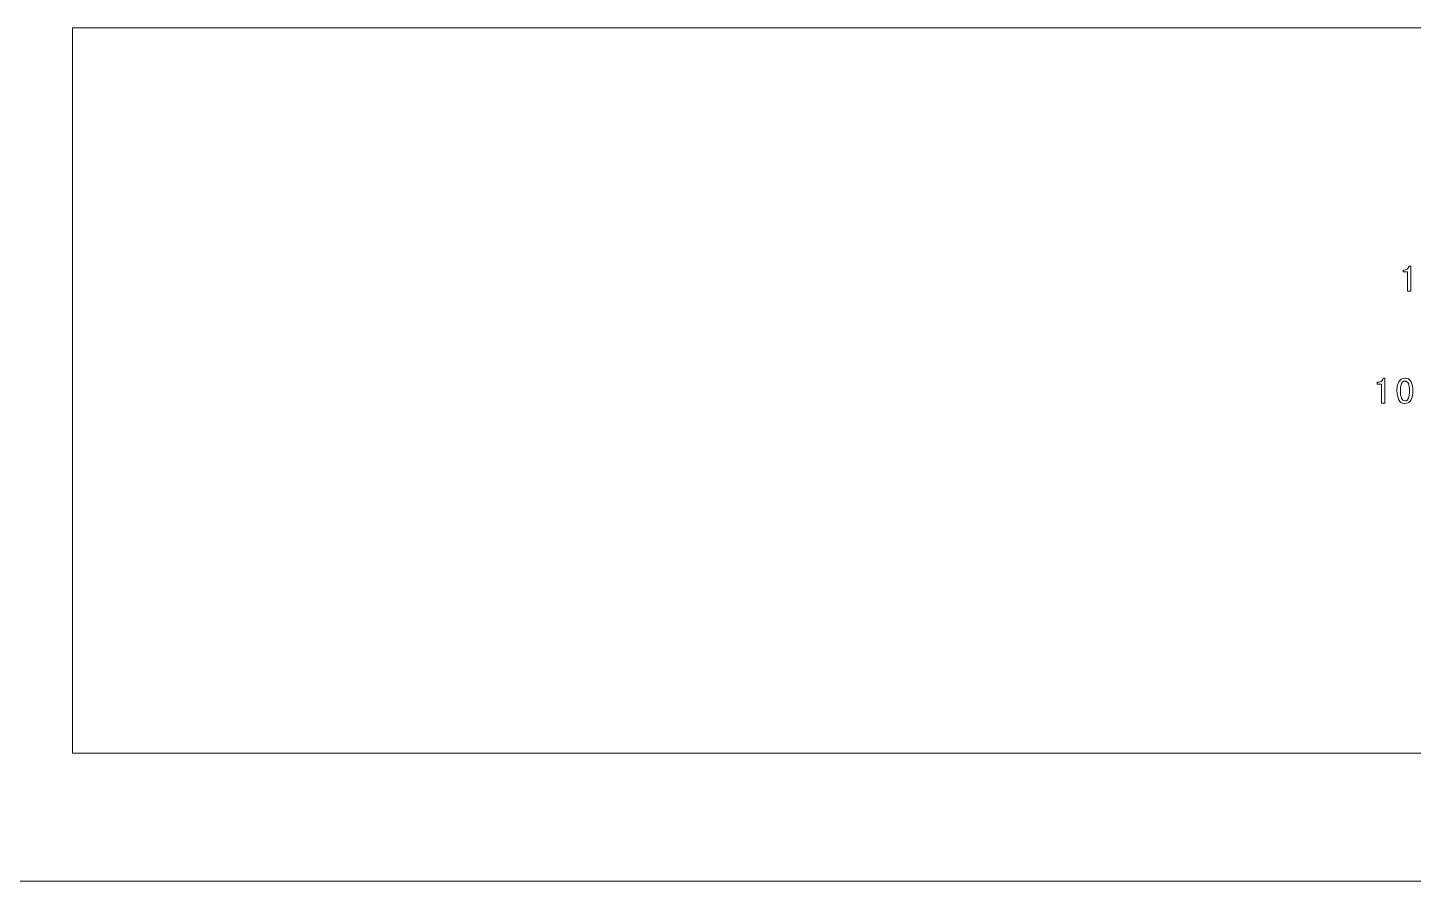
# Model space of a CAD drawing. Header units: millimetres. Extents: x 3104083 to 3173399, y -3165492 to -3044687.
# Drawn here: x 3122961.3 to 3123091.2, y -3134876 to -3134796 of the extents above; entities that cross this region are included whole.
import ezdxf

# ---------------------------------------------------------------- set-up
doc = ezdxf.new("R2010")
doc.units = ezdxf.units.MM
doc.header["$LTSCALE"] = 500
doc.header["$MEASUREMENT"] = 0
doc.layers.add('ZB_厨柜', color=7, linetype='CONTINUOUS')
doc.layers.add('电器', color=85, linetype='CONTINUOUS', lineweight=15)

# ---------------------------------------------------------------- blocks, each defined once
blk = doc.blocks.new('双灶具平面')
at = {"layer": '电器'}
for p, q in [((216860.64, -106326.37), (216400.64, -106326.37)), ((216400.64, -106326.37), (216400.64, -106394.37)), ((216860.64, -106394.37), (216400.64, -106394.37)), ((217004.64, -106406.37), (216256.64, -106406.37))]:
    blk.add_line(p, q, dxfattribs=at)
for points in [[(216525.39, -106349.1), (216525.56, -106349.1), (216525.68, -106349.06), (216525.77, -106349)], [(216525.39, -106349.26), (216525.39, -106349.26), (216525.39, -106349.1), (216525.39, -106349.1)], [(216525.8, -106349.26), (216525.8, -106349.26), (216525.39, -106349.26), (216525.39, -106349.26)], [(216525.77, -106349), (216525.86, -106348.94), (216525.92, -106348.84), (216525.95, -106348.72)], [(216525.8, -106351.06), (216525.8, -106351.06), (216525.8, -106349.26), (216525.8, -106349.26)], [(216525.95, -106348.72), (216525.95, -106348.72), (216526.11, -106348.72), (216526.11, -106348.72)], [(216526.11, -106348.72), (216526.11, -106348.72), (216526.11, -106351.06), (216526.11, -106351.06)], [(216526.11, -106351.06), (216526.11, -106351.06), (216525.8, -106351.06), (216525.8, -106351.06)], [(216522.97, -106359.6), (216523.13, -106359.6), (216523.26, -106359.57), (216523.35, -106359.51)], [(216522.97, -106359.76), (216522.97, -106359.76), (216522.97, -106359.6), (216522.97, -106359.6)], [(216523.37, -106359.76), (216523.37, -106359.76), (216522.97, -106359.76), (216522.97, -106359.76)], [(216523.35, -106359.51), (216523.44, -106359.44), (216523.49, -106359.35), (216523.52, -106359.22)], [(216523.37, -106361.56), (216523.37, -106361.56), (216523.37, -106359.76), (216523.37, -106359.76)], [(216523.52, -106359.22), (216523.52, -106359.22), (216523.68, -106359.22), (216523.68, -106359.22)], [(216523.68, -106359.22), (216523.68, -106359.22), (216523.68, -106361.56), (216523.68, -106361.56)], [(216525.99, -106360.4), (216525.99, -106360.11), (216525.96, -106359.88), (216525.89, -106359.72)], [(216526.14, -106359.57), (216526.26, -106359.8), (216526.32, -106360.07), (216526.32, -106360.4)], [(216525.89, -106361.08), (216525.96, -106360.92), (216525.99, -106360.69), (216525.99, -106360.4)], [(216526.32, -106360.4), (216526.32, -106360.72), (216526.26, -106361), (216526.14, -106361.24)], [(216523.68, -106361.56), (216523.68, -106361.56), (216523.37, -106361.56), (216523.37, -106361.56)]]:
    blk.add_open_spline(points, degree=3, dxfattribs=at)
for points, knots in [([(216525, -106361.24), (216524.88, -106361), (216524.82, -106360.72), (216524.82, -106360.4), (216524.82, -106360.4), (216524.82, -106360.07), (216524.88, -106359.8), (216525, -106359.57)], [0.375, 0.375, 0.375, 0.375, 0.5, 0.5, 0.5, 0.5625, 0.625, 0.625, 0.625, 0.625]), ([(216525, -106359.57), (216525.12, -106359.34), (216525.31, -106359.22), (216525.57, -106359.22), (216525.57, -106359.22), (216525.84, -106359.22), (216526.02, -106359.34), (216526.14, -106359.57)], [0.625, 0.625, 0.625, 0.625, 0.75, 0.75, 0.75, 0.8125, 0.875, 0.875, 0.875, 0.875]), ([(216525.25, -106359.72), (216525.18, -106359.88), (216525.14, -106360.11), (216525.14, -106360.4), (216525.14, -106360.4), (216525.14, -106360.69), (216525.18, -106360.92), (216525.25, -106361.08)], [0.375, 0.375, 0.375, 0.375, 0.5, 0.5, 0.5, 0.5625, 0.625, 0.625, 0.625, 0.625]), ([(216525.89, -106359.72), (216525.82, -106359.56), (216525.72, -106359.48), (216525.57, -106359.48), (216525.57, -106359.48), (216525.43, -106359.48), (216525.32, -106359.56), (216525.25, -106359.72)], [0.125, 0.125, 0.125, 0.125, 0.25, 0.25, 0.25, 0.3125, 0.375, 0.375, 0.375, 0.375]), ([(216525.25, -106361.08), (216525.32, -106361.25), (216525.43, -106361.33), (216525.57, -106361.33), (216525.57, -106361.33), (216525.72, -106361.33), (216525.82, -106361.25), (216525.89, -106361.08)], [0.625, 0.625, 0.625, 0.625, 0.75, 0.75, 0.75, 0.8125, 0.875, 0.875, 0.875, 0.875]), ([(216526.14, -106361.24), (216526.02, -106361.47), (216525.84, -106361.59), (216525.57, -106361.59), (216525.57, -106361.59), (216525.31, -106361.59), (216525.12, -106361.47), (216525, -106361.24)], [0.125, 0.125, 0.125, 0.125, 0.25, 0.25, 0.25, 0.3125, 0.375, 0.375, 0.375, 0.375])]:
    blk.add_open_spline(points, degree=3, knots=knots, dxfattribs=at)

msp = doc.modelspace()

# ---------------------------------------------------------------- block references
at = {"layer": 'ZB_厨柜', "color": 253}
msp.add_blockref('双灶具平面', (2906564.874, -3028469.666), dxfattribs=at)

doc.saveas('drawing.dxf')
